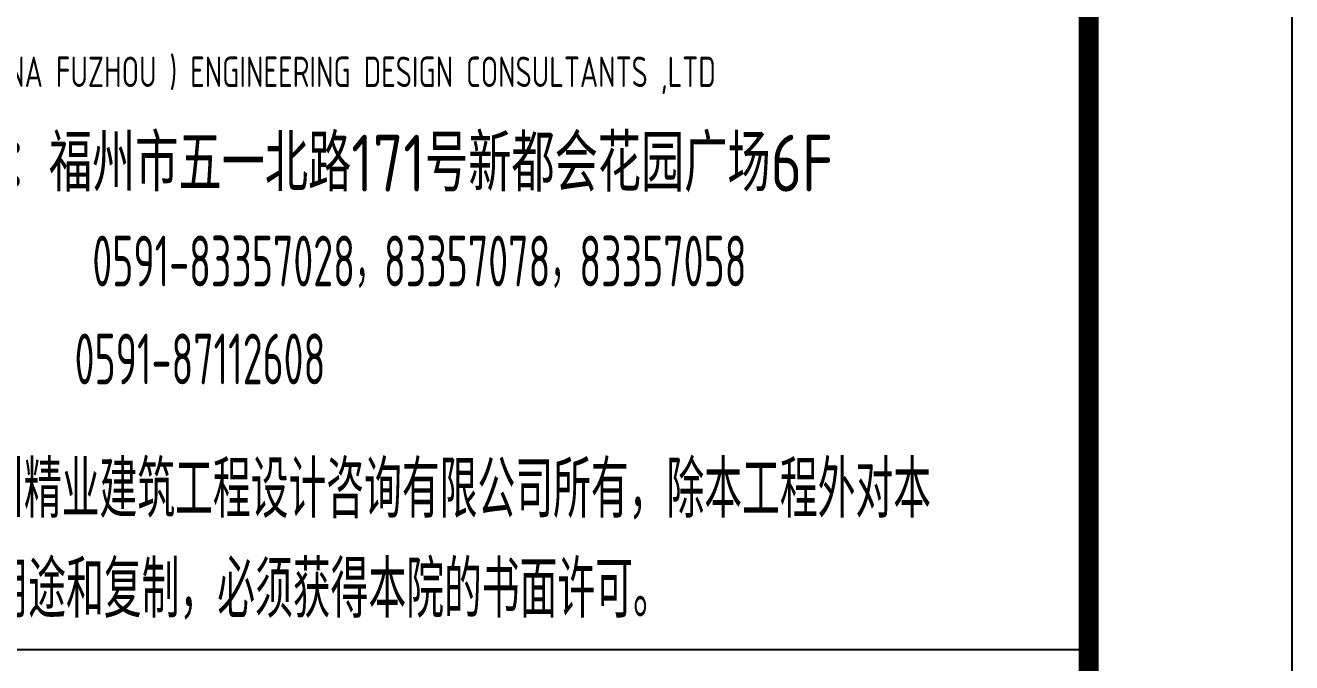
# Model space of a CAD drawing. Extents: x -144902 to 588294, y -160863 to 65494.
# Drawn here: x 57462 to 63700, y -22324 to -19186 of the extents above; entities that cross this region are included whole.
import ezdxf
from ezdxf.enums import TextEntityAlignment as Align

# ---------------------------------------------------------------- set-up
doc = ezdxf.new("R2010")
doc.units = 0
doc.header["$LTSCALE"] = 100
for name, color, linetype in [('1508', 2, 'CONTINUOUS'), ('PUB_TITLE', 4, 'CONTINUOUS'), ('tk', 7, 'CONTINUOUS'), ('tk图框', 7, 'CONTINUOUS')]:
    doc.layers.add(name, color=color, linetype=linetype)
doc.styles.add('HZTXT', font='tssdeng.shx', dxfattribs={"width": 0.7, "bigfont": 'tssdchn.shx'})
doc.styles.add('HZTXT2', font='tssdeng.shx', dxfattribs={"width": 0.7, "bigfont": 'tssdchn.shx'})
doc.styles.add('TK', font='tssdeng.shx', dxfattribs={"width": 0.7, "bigfont": 'tssdchn.shx'})

# ---------------------------------------------------------------- blocks, each defined once
blk = doc.blocks.new('A$C00BC0004')
at = {"layer": 'tk图框', "color": 2, "width": 0.7}
for s, height, style, p in [('KING YEA  (CHINA FUZHOU ) ENGINEERING DESIGN CONSULTANTS ,LTD', 150, 'HZTXT', (-6285.8, -2698.7)), ('本图版权属福州精业建筑工程设计咨询有限公司所有，除本工程外对本', 280, 'HZTXT2', (-6548.7, -4819.7)), ('图的任何其它用途和复制，必须获得本院的书面许可。', 280, 'HZTXT2', (-6527.3, -5311.9))]:
    blk.add_text(s, height=height, dxfattribs=dict(at, style=style)).set_placement(p)
at = {"layer": 'tk图框', "color": 2}
for s, height, style, width, p in [('地址：福州市五一北路171号新都会花园广场6F', 280, 'HZTXT2', 0.8, (-3509.7, -3059.2)), ('0591-83357028，83357078，83357058', 250, 'TK', 0.6, (-3296.7, -3559)), ('0591-87112608', 250, 'TK', 0.6, (-4377.6, -4037.2))]:
    blk.add_text(s, height=height, dxfattribs=dict(at, style=style, width=width)).set_placement(p, align=Align.MIDDLE)
blk = doc.blocks.new('A1tk')
at = {"layer": 'PUB_TITLE'}
blk.add_line((76100, 52931.8), (83100, 52931.8), dxfattribs=at)
at = {"layer": 'tk', "color": 5}
blk.add_lwpolyline([(0, 0), (0, 59400), (84100, 59400), (84100, 0)], close=True, dxfattribs=at)
at = {"layer": 'tk', "const_width": 100}
blk.add_lwpolyline([(2500, 1000), (83100, 1000), (83100, 58400), (2500, 58400)], close=True, dxfattribs=at)
at = {"layer": 'tk图框'}
blk.add_blockref('A$C00BC0004', (83100, 58400), dxfattribs=at)

msp = doc.modelspace()

# ---------------------------------------------------------------- block references
at = {"layer": '1508'}
msp.add_blockref('A1tk', (-20399.668, -75190.729), dxfattribs=at)

doc.saveas('drawing.dxf')
